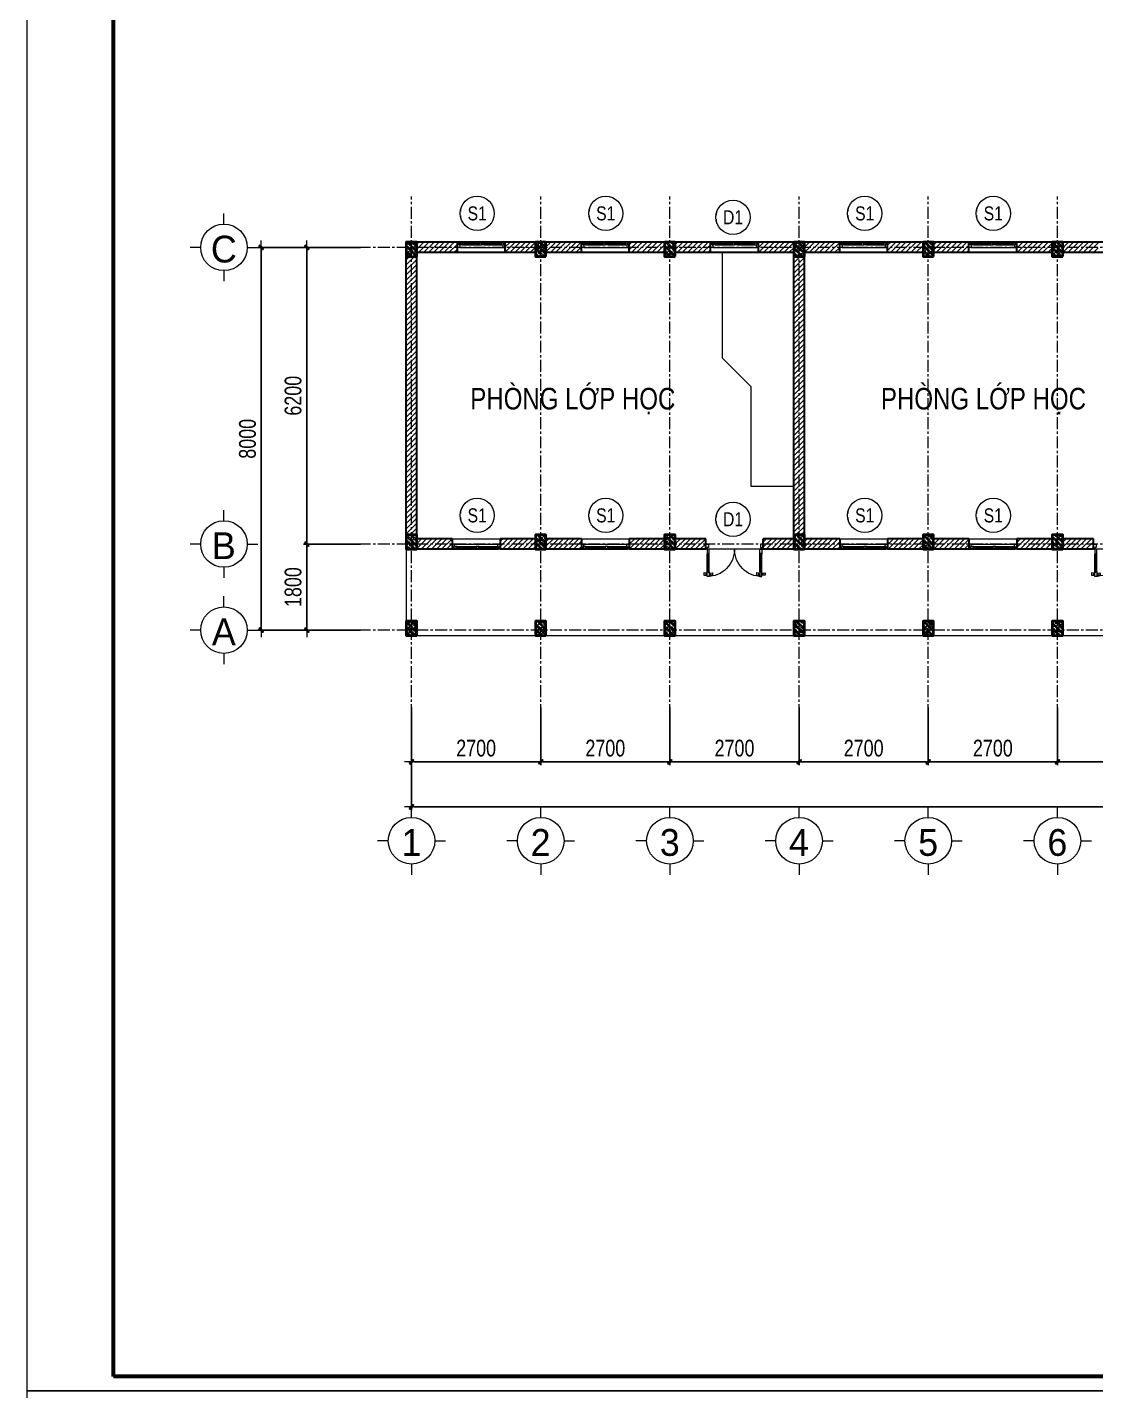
# Model space of a CAD drawing. Header units: millimetres. Extents: x 5243337 to 5938936, y 490824 to 785930.
# Drawn here: x 5785782 to 5808113, y 640013 to 668511 of the extents above; entities that cross this region are included whole.
import ezdxf
from ezdxf.enums import TextEntityAlignment as Align

# ---------------------------------------------------------------- set-up
doc = ezdxf.new("R2010")
doc.units = ezdxf.units.MM
doc.header["$MEASUREMENT"] = 0
doc.header["$PDMODE"] = 32
doc.linetypes.add('ACAD_ISO07W100', pattern=[3, 0, -3])
doc.linetypes.add('CENTER', pattern=[2, 1.25, -0.25, 0.25, -0.25])
doc.layers.get('0').update_dxf_attribs({"lineweight": 0})
doc.layers.get('Defpoints').update_dxf_attribs({"lineweight": 0})
for name, color, linetype, lineweight in [('0.15_Cua', 144, 'Continuous', 15), ('A-WIPEOUT', 254, 'ACAD_ISO07W100', 0), ('dim', 144, 'Continuous', 13), ('hatch1', 136, 'Continuous', 9), ('Khungten_LCDI', 7, 'Continuous', 25), ('LC Dim', 8, 'Continuous', 18), ('LC Hatch', 252, 'Continuous', 9), ('LC ISO', 153, 'Continuous', 13), ('LC Net dam 1', 30, 'Continuous', 30), ('LC Net dam2', 6, 'Continuous', 40), ('LC Net manh', 9, 'Continuous', 5), ('LC Net thay', 7, 'Continuous', 25), ('LC Text1', 3, 'Continuous', 20), ('LC Text2', 7, 'Continuous', 25), ('manh1', 67, 'Continuous', 13), ('text', 1, 'Continuous', 20), ('thay1', 63, 'Continuous', 18), ('truc', 76, 'CENTER', 9)]:
    doc.layers.add(name, color=color, linetype=linetype, lineweight=lineweight)
doc.layers.add('KICHTHUOC', color=9, linetype='Continuous')
doc.styles.add('EG Hai', font='VHAVANB.TTF')
doc.styles.add('General text 2', font='arial.ttf')
doc.styles.add('HOATBIF', font='hoatbif.shx', dxfattribs={"width": 0.8})
doc.styles.add('Khungten', font='VHAVAN.TTF', dxfattribs={"width": 0.9, "height": 5000})
doc.styles.add('T2', font='VHARIAL.TTF', dxfattribs={"width": 0.8})
doc.styles.add('Title', font='VHBLACK.TTF')
doc.dimstyles.new('1-100', dxfattribs={"dimscale": 100, "dimtxt": 2.5, "dimasz": 0.35, "dimexe": 0.5, "dimexo": 0, "dimgap": 0.8, "dimtad": 1, "dimdec": 0, "dimzin": 0, "dimdsep": 46, "dimtxsty": 'HOATBIF', "dimblk1": 'DOT', "dimblk2": 'DOT', "dimsah": 1, "dimcen": -1, "dimdle": 1, "dimclrd": 256, "dimclre": 256, "dimclrt": 4, "dimadec": 3, "dimazin": 2, "dimtfac": 0.333333, "dimtdec": 0, "dimtix": 1, "dimtmove": 2, "dimatfit": 3, "dimldrblk": 'DOT', "dimfxl": 1, "dimtvp": 0.833333, "dimtolj": 1, "dimtzin": 0, "dimarcsym": 0})
pattern_1 = [(45, (174971.07, -40298.29), (-53.0330086, 53.0330086), [])]

# ---------------------------------------------------------------- blocks, each defined once
blk = doc.blocks.new('DOT')
at = {"layer": 'dim'}
for p, q in [((-3, 0), (3, 0)), ((-1, -1), (1, 1))]:
    blk.add_line(p, q, dxfattribs=at)
blk.add_lwpolyline([(0.5, 1), (-1, -0.5), (-0.5, -1), (1, 0.5)], close=True, dxfattribs=at)
blk = doc.blocks.new('*D558')
at = {"layer": 'Defpoints', "color": 0, "ltscale": 300, "transparency": 16777216}
for p in [(5793813, 654293), (5838463, 654293), (5838463, 652214)]:
    blk.add_point(p, dxfattribs=at)
at = {"layer": 'LC Dim', "lineweight": -2, "ltscale": 300, "transparency": 16777216}
for p, q in [((5793813, 654293), (5793813, 652144)), ((5838463, 654293), (5838463, 652144)), ((5793862, 652214), (5838414, 652214))]:
    blk.add_line(p, q, dxfattribs=at)
at = {"layer": 'LC Dim', "lineweight": -2, "ltscale": 300, "transparency": 16777216, "xscale": 49, "yscale": 49, "zscale": 49, "rotation": 180}
blk.add_blockref('DOT', (5793813, 652214), dxfattribs=at)
at = {"layer": 'LC Dim', "lineweight": -2, "ltscale": 300, "transparency": 16777216, "xscale": 49, "yscale": 49, "zscale": 49}
blk.add_blockref('DOT', (5838463, 652214), dxfattribs=at)
at = {"layer": 'LC Dim', "color": 4, "ltscale": 300, "transparency": 16777216, "insert": (5816138, 652501), "char_height": 350, "attachment_point": 5, "style": 'HOATBIF'}
blk.add_mtext('\\A1;44650', dxfattribs=at)
blk = doc.blocks.new('_Dot')
at = {"color": 0, "linetype": 'ByBlock', "lineweight": -2}
blk.add_line((-0.5, 0), (-1, 0), dxfattribs=at)
at = {"color": 0, "linetype": 'ByBlock', "const_width": 0.5}
blk.add_lwpolyline([(-0.25, 0, 1), (0.25, 0, 1)], format="xyb", close=True, dxfattribs=at)
blk = doc.blocks.new('*D559')
at = {"layer": 'Defpoints', "color": 0, "ltscale": 300, "transparency": 16777216}
for p in [(5793813, 654293), (5796513, 654293), (5796513, 653156)]:
    blk.add_point(p, dxfattribs=at)
at = {"layer": 'LC Dim', "lineweight": -2, "ltscale": 300, "transparency": 16777216}
for p, q in [((5793813, 654293), (5793813, 653086)), ((5796513, 654293), (5796513, 653086)), ((5793862, 653156), (5796464, 653156))]:
    blk.add_line(p, q, dxfattribs=at)
at = {"layer": 'LC Dim', "lineweight": -2, "ltscale": 300, "transparency": 16777216, "xscale": 49, "yscale": 49, "zscale": 49, "rotation": 180}
blk.add_blockref('DOT', (5793813, 653156), dxfattribs=at)
at = {"layer": 'LC Dim', "lineweight": -2, "ltscale": 300, "transparency": 16777216, "xscale": 49, "yscale": 49, "zscale": 49}
blk.add_blockref('DOT', (5796513, 653156), dxfattribs=at)
at = {"layer": 'LC Dim', "color": 4, "ltscale": 300, "transparency": 16777216, "insert": (5795163, 653443), "char_height": 350, "attachment_point": 5, "style": 'HOATBIF'}
blk.add_mtext('\\A1;2700', dxfattribs=at)
blk = doc.blocks.new('TTRUC')
at = {"layer": 'LC ISO'}
for p, q in [((0, 6.95), (0, 10.13)), ((-6.95, 0), (-10.13, 0)), ((6.95, 0), (10.13, 0)), ((0, -6.95), (0, -10.13))]:
    blk.add_line(p, q, dxfattribs=at)
at = {"layer": 'LC Net manh'}
blk.add_circle((0, 0), 6.95, dxfattribs=at)
blk = doc.blocks.new('*D560')
at = {"layer": 'Defpoints', "color": 0, "ltscale": 300, "transparency": 16777216}
for p in [(5796513, 654293), (5799213, 654293), (5799213, 653156)]:
    blk.add_point(p, dxfattribs=at)
at = {"layer": 'LC Dim', "lineweight": -2, "ltscale": 300, "transparency": 16777216}
for p, q in [((5796513, 654293), (5796513, 653086)), ((5799213, 654293), (5799213, 653086)), ((5796562, 653156), (5799164, 653156))]:
    blk.add_line(p, q, dxfattribs=at)
at = {"layer": 'LC Dim', "lineweight": -2, "ltscale": 300, "transparency": 16777216, "xscale": 49, "yscale": 49, "zscale": 49, "rotation": 180}
blk.add_blockref('DOT', (5796513, 653156), dxfattribs=at)
at = {"layer": 'LC Dim', "lineweight": -2, "ltscale": 300, "transparency": 16777216, "xscale": 49, "yscale": 49, "zscale": 49}
blk.add_blockref('DOT', (5799213, 653156), dxfattribs=at)
at = {"layer": 'LC Dim', "color": 4, "ltscale": 300, "transparency": 16777216, "insert": (5797863, 653443), "char_height": 350, "attachment_point": 5, "style": 'HOATBIF'}
blk.add_mtext('\\A1;2700', dxfattribs=at)
blk = doc.blocks.new('*D561')
at = {"layer": 'Defpoints', "color": 0, "ltscale": 300, "transparency": 16777216}
for p in [(5799213, 654293), (5801913, 654293), (5801913, 653156)]:
    blk.add_point(p, dxfattribs=at)
at = {"layer": 'LC Dim', "lineweight": -2, "ltscale": 300, "transparency": 16777216}
for p, q in [((5799213, 654293), (5799213, 653086)), ((5801913, 654293), (5801913, 653086)), ((5799262, 653156), (5801864, 653156))]:
    blk.add_line(p, q, dxfattribs=at)
at = {"layer": 'LC Dim', "lineweight": -2, "ltscale": 300, "transparency": 16777216, "xscale": 49, "yscale": 49, "zscale": 49, "rotation": 180}
blk.add_blockref('DOT', (5799213, 653156), dxfattribs=at)
at = {"layer": 'LC Dim', "lineweight": -2, "ltscale": 300, "transparency": 16777216, "xscale": 49, "yscale": 49, "zscale": 49}
blk.add_blockref('DOT', (5801913, 653156), dxfattribs=at)
at = {"layer": 'LC Dim', "color": 4, "ltscale": 300, "transparency": 16777216, "insert": (5800563, 653443), "char_height": 350, "attachment_point": 5, "style": 'HOATBIF'}
blk.add_mtext('\\A1;2700', dxfattribs=at)
blk = doc.blocks.new('*D562')
at = {"layer": 'Defpoints', "color": 0, "ltscale": 300, "transparency": 16777216}
for p in [(5801913, 654293), (5804613, 654293), (5804613, 653156)]:
    blk.add_point(p, dxfattribs=at)
at = {"layer": 'LC Dim', "lineweight": -2, "ltscale": 300, "transparency": 16777216}
for p, q in [((5801913, 654293), (5801913, 653086)), ((5804613, 654293), (5804613, 653086)), ((5801962, 653156), (5804564, 653156))]:
    blk.add_line(p, q, dxfattribs=at)
at = {"layer": 'LC Dim', "lineweight": -2, "ltscale": 300, "transparency": 16777216, "xscale": 49, "yscale": 49, "zscale": 49, "rotation": 180}
blk.add_blockref('DOT', (5801913, 653156), dxfattribs=at)
at = {"layer": 'LC Dim', "lineweight": -2, "ltscale": 300, "transparency": 16777216, "xscale": 49, "yscale": 49, "zscale": 49}
blk.add_blockref('DOT', (5804613, 653156), dxfattribs=at)
at = {"layer": 'LC Dim', "color": 4, "ltscale": 300, "transparency": 16777216, "insert": (5803263, 653443), "char_height": 350, "attachment_point": 5, "style": 'HOATBIF'}
blk.add_mtext('\\A1;2700', dxfattribs=at)
blk = doc.blocks.new('*D563')
at = {"layer": 'Defpoints', "color": 0, "ltscale": 300, "transparency": 16777216}
for p in [(5804613, 654293), (5807313, 654293), (5807313, 653156)]:
    blk.add_point(p, dxfattribs=at)
at = {"layer": 'LC Dim', "lineweight": -2, "ltscale": 300, "transparency": 16777216}
for p, q in [((5804613, 654293), (5804613, 653086)), ((5807313, 654293), (5807313, 653086)), ((5804662, 653156), (5807264, 653156))]:
    blk.add_line(p, q, dxfattribs=at)
at = {"layer": 'LC Dim', "lineweight": -2, "ltscale": 300, "transparency": 16777216, "xscale": 49, "yscale": 49, "zscale": 49, "rotation": 180}
blk.add_blockref('DOT', (5804613, 653156), dxfattribs=at)
at = {"layer": 'LC Dim', "lineweight": -2, "ltscale": 300, "transparency": 16777216, "xscale": 49, "yscale": 49, "zscale": 49}
blk.add_blockref('DOT', (5807313, 653156), dxfattribs=at)
at = {"layer": 'LC Dim', "color": 4, "ltscale": 300, "transparency": 16777216, "insert": (5805963, 653443), "char_height": 350, "attachment_point": 5, "style": 'HOATBIF'}
blk.add_mtext('\\A1;2700', dxfattribs=at)
blk = doc.blocks.new('*D564')
at = {"layer": 'Defpoints', "color": 0, "ltscale": 300, "transparency": 16777216}
for p in [(5807313, 654293), (5810013, 654293), (5810013, 653156)]:
    blk.add_point(p, dxfattribs=at)
at = {"layer": 'LC Dim', "lineweight": -2, "ltscale": 300, "transparency": 16777216}
for p, q in [((5807313, 654293), (5807313, 653086)), ((5810013, 654293), (5810013, 653086)), ((5807362, 653156), (5809964, 653156))]:
    blk.add_line(p, q, dxfattribs=at)
at = {"layer": 'LC Dim', "lineweight": -2, "ltscale": 300, "transparency": 16777216, "xscale": 49, "yscale": 49, "zscale": 49, "rotation": 180}
blk.add_blockref('DOT', (5807313, 653156), dxfattribs=at)
at = {"layer": 'LC Dim', "lineweight": -2, "ltscale": 300, "transparency": 16777216, "xscale": 49, "yscale": 49, "zscale": 49}
blk.add_blockref('DOT', (5810013, 653156), dxfattribs=at)
at = {"layer": 'LC Dim', "color": 4, "ltscale": 300, "transparency": 16777216, "insert": (5808663, 653443), "char_height": 350, "attachment_point": 5, "style": 'HOATBIF'}
blk.add_mtext('\\A1;2700', dxfattribs=at)
blk = doc.blocks.new('*D576')
at = {"layer": 'Defpoints', "color": 0, "ltscale": 300, "transparency": 16777216}
for p in [(5792744, 663910), (5791625, 657710), (5792744, 657710)]:
    blk.add_point(p, dxfattribs=at)
at = {"layer": 'LC Dim', "lineweight": -2, "ltscale": 300, "transparency": 16777216}
for p, q in [((5792744, 663910), (5791555, 663910)), ((5791625, 663861), (5791625, 657759)), ((5792744, 657710), (5791555, 657710))]:
    blk.add_line(p, q, dxfattribs=at)
at = {"layer": 'LC Dim', "lineweight": -2, "ltscale": 300, "transparency": 16777216, "xscale": 49, "yscale": 49, "zscale": 49}
for p, rotation in [((5791625, 663910), 90), ((5791625, 657710), 270)]:
    blk.add_blockref('DOT', p, dxfattribs=dict(at, rotation=rotation))
at = {"layer": 'LC Dim', "color": 4, "ltscale": 300, "transparency": 16777216, "insert": (5791338, 660810), "char_height": 350, "attachment_point": 5, "rotation": 90, "style": 'HOATBIF'}
blk.add_mtext('\\A1;6200', dxfattribs=at)
blk = doc.blocks.new('*D577')
at = {"layer": 'Defpoints', "color": 0, "ltscale": 300, "transparency": 16777216}
for p in [(5792744, 657710), (5791625, 655910), (5792744, 655910)]:
    blk.add_point(p, dxfattribs=at)
at = {"layer": 'LC Dim', "lineweight": -2, "ltscale": 300, "transparency": 16777216}
for p, q in [((5792744, 657710), (5791555, 657710)), ((5791625, 657661), (5791625, 655959)), ((5792744, 655910), (5791555, 655910))]:
    blk.add_line(p, q, dxfattribs=at)
at = {"layer": 'LC Dim', "lineweight": -2, "ltscale": 300, "transparency": 16777216, "xscale": 49, "yscale": 49, "zscale": 49}
for p, rotation in [((5791625, 657710), 90), ((5791625, 655910), 270)]:
    blk.add_blockref('DOT', p, dxfattribs=dict(at, rotation=rotation))
at = {"layer": 'LC Dim', "color": 4, "ltscale": 300, "transparency": 16777216, "insert": (5791338, 656810), "char_height": 350, "attachment_point": 5, "rotation": 90, "style": 'HOATBIF'}
blk.add_mtext('\\A1;1800', dxfattribs=at)
blk = doc.blocks.new('*D578')
at = {"layer": 'Defpoints', "color": 0, "ltscale": 300, "transparency": 16777216}
for p in [(5792744, 663910), (5790672, 655910), (5792744, 655910)]:
    blk.add_point(p, dxfattribs=at)
at = {"layer": 'LC Dim', "lineweight": -2, "ltscale": 300, "transparency": 16777216}
for p, q in [((5792744, 663910), (5790602, 663910)), ((5790672, 663861), (5790672, 655959)), ((5792744, 655910), (5790602, 655910))]:
    blk.add_line(p, q, dxfattribs=at)
at = {"layer": 'LC Dim', "lineweight": -2, "ltscale": 300, "transparency": 16777216, "xscale": 49, "yscale": 49, "zscale": 49}
for p, rotation in [((5790672, 663910), 90), ((5790672, 655910), 270)]:
    blk.add_blockref('DOT', p, dxfattribs=dict(at, rotation=rotation))
at = {"layer": 'LC Dim', "color": 4, "ltscale": 300, "transparency": 16777216, "insert": (5790385, 659910), "char_height": 350, "attachment_point": 5, "rotation": 90, "style": 'HOATBIF'}
blk.add_mtext('\\A1;8000', dxfattribs=at)
blk = doc.blocks.new('fsdfgsg')
at = {"layer": 'LC Hatch', "ltscale": 2}
h = blk.add_hatch(dxfattribs=at)
h.set_pattern_fill('BTCT', color=256, scale=20, angle=270)
h.set_pattern_definition([(320, (-309198.05, -458467.84), (-12.550427, -143.452037), [15, -165]), (265, (-309198.05, -458467.84), (150.438427, 27.750267), [12, -132]), (10.4514, (-309199.1, -458479.8), (137.88791, -115.701876), [12.748038, -140.228422]), (316.1842, (-309158.05, -458467.84), (-33.103803, -213.44821), [22.5, -247.5]), (6.6356, (-309160.81, -458485.63), (194.823574, -186.93254), [19.12206, -210.3426]), (261.1842, (-309158.05, -458467.84), (194.82372, -186.93239), [18, -198]), (291, (-309168.05, -458487.84), (-80.523778, -119.38141), [15, -165]), (236, (-309168.05, -458487.84), (145.03001, -48.663066), [12, -132]), (341.4514, (-309174.77, -458497.79), (64.5061, -168.044526), [12.748038, -140.228422]), (307.5, (-309198.055, -458467.84), (66.578771, -2.431971), [0, -130.4, 0, -134, 0, -132.5]), (277.5, (-309198.055, -458467.84), (78.882342, -52.6139075), [0, -76.4, 0, -127.4, 0, -50.5]), (237.5, (-309198.055, -458423.24), (-4.5109743, -106.764487), [0, -50, 0, -156, 0, -207]), (227.5, (-309198.055, -458403.24), (20.020996, -116.637234), [0, -65, 0, -103.6, 0, -147]), (315, (-309198.055, -458467.84), (53.033009, 53.033009), []), (315, (-309198.055, -458503.196), (53.033009, 53.033009), [])])
h.paths.add_polyline_path([(-110, 190), (-110, -110), (110, -110), (110, 190)])
at = {"layer": 'LC Net dam2', "ltscale": 2}
blk.add_lwpolyline([(110, -110), (110, 190), (-110, 190), (-110, -110)], close=True, dxfattribs=at)
blk = doc.blocks.new('*U62')
for p, q in [((35, 0), (965, 0)), ((50, -110), (950, -110)), ((560, -20), (905, -20)), ((560, -60), (905, -60))]:
    blk.add_line(p, q)
at = {"color": 8, "lineweight": 5}
for p, q in [((95, -20), (440, -20)), ((95, -35), (440, -35)), ((95, -45), (440, -45)), ((95, -60), (440, -60)), ((560, -20), (905, -20)), ((560, -35), (905, -35)), ((560, -45), (905, -45)), ((560, -60), (905, -60))]:
    blk.add_line(p, q, dxfattribs=at)
for points in [[(0, 0), (35, 0), (35, -60), (50, -60), (50, -110), (0, -110), (0, 0)], [(1000, 0), (965, 0), (965, -60), (950, -60), (950, -110), (1000, -110), (1000, 0)], [(560, -45), (560, -60), (500, -60), (500, -20), (560, -20), (560, -35), (550, -35), (550, -45), (560, -45)], [(905, -45), (905, -60), (965, -60), (965, -20), (905, -20), (905, -35), (915, -35), (915, -45), (905, -45)]]:
    blk.add_lwpolyline(points)
for points in [[(35, -20), (95, -20), (95, -35), (85, -35), (85, -45), (95, -45), (95, -60), (35, -60)], [(500, -20), (440, -20), (440, -35), (450, -35), (450, -45), (440, -45), (440, -60), (500, -60)]]:
    blk.add_lwpolyline(points, close=True)
for points in [[(95, -29, -0.312187), (102, -35, -0.312187)], [(95, -51, 0.312187), (102, -45, 0.312187)], [(440, -29, 0.312187), (433, -35, 0.312187)], [(440, -51, -0.312187), (433, -45, -0.312187)]]:
    blk.add_lwpolyline(points, format="xyb", dxfattribs=at)
for centre, start, end in [((559, -37), 14.2151, 83.5658), ((559, -43), 276.4342, 345.7849), ((906, -37), 96.4342, 165.7849), ((906, -43), 194.2151, 263.5658)]:
    blk.add_arc(centre, 8.25, start, end, dxfattribs=at)
blk = doc.blocks.new('*U19')
at = {"layer": 'A-WIPEOUT'}
blk.add_lwpolyline([(0, 4.25), (-2.5, 3.44), (-4.04, 1.31), (-4.04, -1.31), (-2.5, -3.44), (0, -4.25), (2.5, -3.44), (4.04, -1.31), (4.04, 1.31), (2.5, 3.44)], close=True, dxfattribs=at)
blk.add_wipeout([(0, 4.25), (-2.5, 3.44), (-4.04, 1.31), (-4.04, -1.31), (-2.5, -3.44), (0, -4.25), (2.5, -3.44), (4.04, -1.31), (4.04, 1.31), (2.5, 3.44)]).dxf.layer = 'A-WIPEOUT'
blk.add_circle((0, 0), 4.25)
at = {"layer": 'text', "style": 'General text 2', "width": 0.8, "flags": 8}
blk.add_attdef('SYMBOL', text='', height=3.5, dxfattribs=at).set_placement((0, 0), align=Align.MIDDLE_CENTER)
blk = doc.blocks.new('*U58')
for p, q in [((30, -469), (30, -100)), ((70, -469), (70, -100)), ((1130, -469), (1130, -100)), ((1170, -469), (1170, -100))]:
    blk.add_line(p, q)
at = {"color": 8, "lineweight": 9}
for p, q in [((48, -479), (48, -90)), ((52, -479), (52, -90)), ((1148, -479), (1148, -90)), ((1152, -479), (1152, -90))]:
    blk.add_line(p, q, dxfattribs=at)
for points in [[(30, 0), (0, 0), (0, 110), (60, 110), (60, 40), (30, 40), (30, 0)], [(55, -100), (70, -100), (70, 0), (30, 0), (30, -100), (45, -100), (45, -90), (55, -90), (55, -100)], [(1145, -100), (1130, -100), (1130, 0), (1170, 0), (1170, -100), (1155, -100), (1155, -90), (1145, -90), (1145, -100)], [(1170, 0), (1200, 0), (1200, 110), (1140, 110), (1140, 40), (1170, 40), (1170, 0)], [(20, -514), (10, -514), (10, -524), (20, -524)], [(55, -469), (70, -469), (70, -569), (30, -569), (30, -469), (45, -469), (45, -479), (55, -479), (55, -469)], [(80, -514), (90, -514), (90, -524), (80, -524)], [(1120, -514), (1110, -514), (1110, -524), (1120, -524)], [(1145, -469), (1130, -469), (1130, -569), (1170, -569), (1170, -469), (1155, -469), (1155, -479), (1145, -479), (1145, -469)], [(1180, -514), (1190, -514), (1190, -524), (1180, -524)]]:
    blk.add_lwpolyline(points)
for points in [[(5, -498), (-35, -494, 0.443716), (-40, -499), (-40, -538, 0.443716), (-35, -543), (5, -539, 0.385314), (10, -534), (10, -503, 0.385314)], [(95, -498), (135, -494, -0.443716), (140, -499), (140, -538, -0.443716), (135, -543), (95, -539, -0.385314), (90, -534), (90, -503, -0.385314)], [(1105, -498), (1065, -494, 0.443716), (1060, -499), (1060, -538, 0.443716), (1065, -543), (1105, -539, 0.385314), (1110, -534), (1110, -503, 0.385314)], [(1195, -498), (1235, -494, -0.443716), (1240, -499), (1240, -538, -0.443716), (1235, -543), (1195, -539, -0.385314), (1190, -534), (1190, -503, -0.385314)]]:
    blk.add_lwpolyline(points, format="xyb", close=True)
at = {"color": 8, "lineweight": 5}
for centre, start, end in [((32, -1), 269.7667, 0.0919), ((1168, -1), 179.9081, 270.2333)]:
    blk.add_arc(centre, 568, start, end, dxfattribs=at)
at = {"color": 8, "lineweight": 9}
for centre, start, end in [((47, -99), 186.4342, 273.2898), ((53, -99), 266.7102, 353.5658), ((1147, -99), 186.4342, 273.2898), ((1153, -99), 266.7102, 353.5658), ((47, -470), 86.7102, 173.5658), ((53, -470), 6.4342, 93.2898), ((1147, -470), 86.7102, 173.5658), ((1153, -470), 6.4342, 93.2898)]:
    blk.add_arc(centre, 8.25, start, end, dxfattribs=at)
for centre, start, end in [((70, -519), 143.1301, 216.8699), ((30, -519), 323.1301, 36.8699), ((1170, -519), 143.1301, 216.8699), ((1130, -519), 323.1301, 36.8699)]:
    blk.add_arc(centre, 50, start, end)
blk = doc.blocks.new('ha tang Nui Beo')
at = {"layer": 'Defpoints', "lineweight": 0}
blk.add_lwpolyline([(-1200, -14850), (-1200, 14850), (40800, 14850), (40800, -14850)], close=True, dxfattribs=at)
at = {"layer": 'Khungten_LCDI', "color": 5, "lineweight": 60}
blk.add_lwpolyline([(0, -14650), (0, 14650), (40600, 14650), (40600, -14650)], close=True, dxfattribs=at)
at = {"color": 7, "style": 'Khungten', "width": 0.8}
for tag, p in [('REVISION', (39499, -10746)), ('NGAYHT', (39546, -11609))]:
    blk.add_attdef(tag, text='', height=200, dxfattribs=at).set_placement(p, align=Align.CENTER)
at = {"layer": 'LC Text1', "style": 'Title', "width": 1.485915}
for tag, p, p2 in [('TENBANVE1', (36913, -8886), (40339, -8886)), ('TENBANVE2', (36913, -9562), (40339, -9562))]:
    blk.add_attdef(tag, text='', height=250, dxfattribs=at).set_placement(p, p2, align=Align.FIT)
at = {"layer": 'LC Text1', "style": 'Title', "width": 0.7}
blk.add_attdef('SOBANVE', text='', height=250, dxfattribs=at).set_placement((39562, -13896), align=Align.CENTER)

msp = doc.modelspace()

# ---------------------------------------------------------------- hatches: boundary and pattern name
at = {"layer": 'hatch1'}
h = msp.add_hatch(dxfattribs=at)
h.set_pattern_fill('ANSI31', color=256, scale=600)
h.set_pattern_definition(pattern_1)
h.paths.add_polyline_path([(5794773.2, 664020.5), (5793923.2, 664020.5), (5793923.2, 663800.5), (5794773.2, 663800.5)])
h.paths.add_polyline_path([(5796403.2, 664020.5), (5795773.2, 664020.5), (5795773.2, 663910.5), (5795773.2, 663800.5), (5796403.2, 663800.5)])
h.paths.add_polyline_path([(5797363.2, 664020.5), (5796623.2, 664020.5), (5796623.2, 663800.5), (5797363.2, 663800.5)])
h.paths.add_polyline_path([(5799103.2, 664020.5), (5798363.2, 664020.5), (5798363.2, 663910.5), (5798363.2, 663800.5), (5799103.2, 663800.5)])
h.paths.add_polyline_path([(5800063.2, 664020.5), (5799323.2, 664020.5), (5799323.2, 663800.5), (5800063.2, 663800.5)])
h.paths.add_polyline_path([(5801803.2, 664020.5), (5801063.2, 664020.5), (5801063.2, 663910.5), (5801063.2, 663800.5), (5801803.2, 663800.5)])
h.paths.add_polyline_path([(5802763.2, 664020.5), (5802023.2, 664020.5), (5802023.2, 663800.5), (5802763.2, 663800.5)])
h.paths.add_polyline_path([(5804503.2, 664020.5), (5803763.2, 664020.5), (5803763.2, 663910.5), (5803763.2, 663800.5), (5804503.2, 663800.5)])
h.paths.add_polyline_path([(5805463.2, 664020.5), (5804723.2, 664020.5), (5804723.2, 663800.5), (5805463.2, 663800.5)])
h.paths.add_polyline_path([(5807203.2, 664020.5), (5806463.2, 664020.5), (5806463.2, 663910.5), (5806463.2, 663800.5), (5807203.2, 663800.5)])
h.paths.add_polyline_path([(5808163.2, 664020.5), (5807423.2, 664020.5), (5807423.2, 663800.5), (5808163.2, 663800.5)])
h.paths.add_polyline_path([(5809903.2, 664020.5), (5809163.2, 664020.5), (5809163.2, 663910.5), (5809163.2, 663800.5), (5809903.2, 663800.5)])
h.paths.add_polyline_path([(5811113.2, 664020.5), (5810373.2, 664020.5), (5810373.2, 663800.5), (5811113.2, 663800.5)])
h.paths.add_polyline_path([(5812853.2, 664020.5), (5812113.2, 664020.5), (5812113.2, 663910.5), (5812113.2, 663800.5), (5812853.2, 663800.5)])
h.paths.add_polyline_path([(5813813.2, 664020.5), (5813073.2, 664020.5), (5813073.2, 663800.5), (5813813.2, 663800.5)])
h.paths.add_polyline_path([(5815553.2, 664020.5), (5814813.2, 664020.5), (5814813.2, 663910.5), (5814813.2, 663800.5), (5815553.2, 663800.5)])
h.paths.add_polyline_path([(5816513.2, 664020.5), (5815773.2, 664020.5), (5815773.2, 663800.5), (5816513.2, 663800.5)])
h.paths.add_polyline_path([(5818253.2, 664020.5), (5817513.2, 664020.5), (5817513.2, 663910.5), (5817513.2, 663800.5), (5818253.2, 663800.5)])
h.paths.add_polyline_path([(5822153.2, 664020.5), (5818473.2, 664020.5), (5818473.2, 663800.5), (5822153.2, 663800.5)])
h.paths.add_polyline_path([(5823113.2, 664020.5), (5822373.2, 664020.5), (5822373.2, 663800.5), (5823113.2, 663800.5)])
h.paths.add_polyline_path([(5824853.2, 664020.5), (5824113.2, 664020.5), (5824113.2, 663910.5), (5824113.2, 663800.5), (5824853.2, 663800.5)])
h.paths.add_polyline_path([(5825813.2, 664020.5), (5825073.2, 664020.5), (5825073.2, 663800.5), (5825813.2, 663800.5)])
h.paths.add_polyline_path([(5827553.2, 664020.5), (5826813.2, 664020.5), (5826813.2, 663910.5), (5826813.2, 663800.5), (5827553.2, 663800.5)])
h.paths.add_polyline_path([(5828513.2, 664020.5), (5827773.2, 664020.5), (5827773.2, 663800.5), (5828513.2, 663800.5)])
h.paths.add_polyline_path([(5830253.2, 664020.5), (5829513.2, 664020.5), (5829513.2, 663800.5), (5830253.2, 663800.5)])
h.paths.add_polyline_path([(5831213.2, 664020.5), (5830473.2, 664020.5), (5830473.2, 663800.5), (5831213.2, 663800.5)])
h.paths.add_polyline_path([(5832953.2, 664020.5), (5832213.2, 664020.5), (5832213.2, 663910.5), (5832213.2, 663800.5), (5832953.2, 663800.5)])
h.paths.add_polyline_path([(5833913.2, 664020.5), (5833173.2, 664020.5), (5833173.2, 663800.5), (5833913.2, 663800.5)])
h.paths.add_polyline_path([(5835653.2, 664020.5), (5834913.2, 664020.5), (5834913.2, 663910.5), (5834913.2, 663800.5), (5835653.2, 663800.5)])
h.paths.add_polyline_path([(5836613.2, 664020.5), (5835873.2, 664020.5), (5835873.2, 663800.5), (5836613.2, 663800.5)])
h.paths.add_polyline_path([(5838353.2, 664020.5), (5837613.2, 664020.5), (5837613.2, 663910.5), (5837613.2, 663800.5), (5838353.2, 663800.5)])
h = msp.add_hatch(dxfattribs=at)
h.set_pattern_fill('ANSI31', color=256, scale=600)
h.set_pattern_definition(pattern_1)
h.paths.add_polyline_path([(5794663.2, 657820.5), (5793923.2, 657820.5), (5793923.2, 657600.5), (5794663.2, 657600.5), (5794663.2, 657710.5)])
h.paths.add_polyline_path([(5796403.2, 657820.5), (5795663.2, 657820.5), (5795663.2, 657600.5), (5796403.2, 657600.5)])
h.paths.add_polyline_path([(5797363.2, 657820.5), (5796623.2, 657820.5), (5796623.2, 657600.5), (5797363.2, 657600.5), (5797363.2, 657710.5)])
h.paths.add_polyline_path([(5799103.2, 657820.5), (5798363.2, 657820.5), (5798363.2, 657600.5), (5799103.2, 657600.5)])
h.paths.add_polyline_path([(5799963.2, 657820.5), (5799323.2, 657820.5), (5799323.2, 657600.5), (5799963.2, 657600.5)])
h.paths.add_polyline_path([(5801803.2, 657820.5), (5801163.2, 657820.5), (5801163.2, 657600.5), (5801803.2, 657600.5)])
h.paths.add_polyline_path([(5802763.2, 657710.5), (5802763.2, 657820.5), (5802023.2, 657820.5), (5802023.2, 657600.5), (5802763.2, 657600.5)])
h.paths.add_polyline_path([(5804503.2, 657820.5), (5803763.2, 657820.5), (5803763.2, 657600.5), (5804503.2, 657600.5)])
h.paths.add_polyline_path([(5805463.2, 657710.5), (5805463.2, 657820.5), (5804723.2, 657820.5), (5804723.2, 657600.5), (5805463.2, 657600.5)])
h.paths.add_polyline_path([(5807203.2, 657820.5), (5806463.2, 657820.5), (5806463.2, 657600.5), (5807203.2, 657600.5)])
h.paths.add_polyline_path([(5808063.2, 657820.5), (5807423.2, 657820.5), (5807423.2, 657600.5), (5808063.2, 657600.5)])
h.paths.add_polyline_path([(5809903.2, 657820.5), (5809263.2, 657820.5), (5809263.2, 657600.5), (5809903.2, 657600.5)])
h.paths.add_polyline_path([(5811113.2, 657820.5), (5810373.2, 657820.5), (5810373.2, 657600.5), (5811113.2, 657600.5), (5811113.2, 657710.5)])
h.paths.add_polyline_path([(5812853.2, 657820.5), (5812113.2, 657820.5), (5812113.2, 657600.5), (5812853.2, 657600.5)])
h.paths.add_polyline_path([(5813813.2, 657710.5), (5813813.2, 657820.5), (5813073.2, 657820.5), (5813073.2, 657600.5), (5813813.2, 657600.5)])
h.paths.add_polyline_path([(5815553.2, 657820.5), (5814813.2, 657820.5), (5814813.2, 657600.5), (5815553.2, 657600.5)])
h.paths.add_polyline_path([(5816413.2, 657820.5), (5815773.2, 657820.5), (5815773.2, 657600.5), (5816413.2, 657600.5)])
h.paths.add_polyline_path([(5818253.2, 657820.5), (5817613.2, 657820.5), (5817613.2, 657600.5), (5818253.2, 657600.5)])
h.paths.add_polyline_path([(5823013.2, 657820.5), (5822373.2, 657820.5), (5822373.2, 657600.5), (5823013.2, 657600.5)])
h.paths.add_polyline_path([(5824853.2, 657820.5), (5824112.6, 657820.5), (5824112.6, 657600.5), (5824853.2, 657600.5)])
h.paths.add_polyline_path([(5825813.2, 657710.5), (5825813.2, 657820.5), (5825073.2, 657820.5), (5825073.2, 657600.5), (5825813.2, 657600.5)])
h.paths.add_polyline_path([(5827553.2, 657820.5), (5826813.2, 657820.5), (5826813.2, 657600.5), (5827553.2, 657600.5)])
h.paths.add_polyline_path([(5828313.2, 657710.5), (5828313.2, 657820.5), (5827773.2, 657820.5), (5827773.2, 657600.5), (5828313.2, 657600.5)])
h.paths.add_polyline_path([(5830253.2, 657820.5), (5829513.2, 657820.5), (5829513.2, 657600.5), (5830253.2, 657600.5)])
h.paths.add_polyline_path([(5831213.2, 657820.5), (5830473.2, 657820.5), (5830473.2, 657600.5), (5831213.2, 657600.5)])
h.paths.add_polyline_path([(5832953.2, 657820.5), (5832213.2, 657820.5), (5832213.2, 657600.5), (5832953.2, 657600.5)])
h.paths.add_polyline_path([(5833913.2, 657710.5), (5833913.2, 657820.5), (5833173.2, 657820.5), (5833173.2, 657600.5), (5833913.2, 657600.5)])
h.paths.add_polyline_path([(5835653.2, 657820.5), (5834913.2, 657820.5), (5834913.2, 657600.5), (5835653.2, 657600.5)])
h.paths.add_polyline_path([(5836513.2, 657710.5), (5836513.2, 657820.5), (5835873.2, 657820.5), (5835873.2, 657600.5), (5836513.2, 657600.5)])
h.paths.add_polyline_path([(5838353.2, 657820.5), (5837713.2, 657820.5), (5837713.2, 657600.5), (5838353.2, 657600.5)])

# ---------------------------------------------------------------- linework, layer by layer
at = {"layer": 'LC Net dam 1', "ltscale": 2}
for p, q in [((5793703.2, 657600.5), (5793703.2, 664020.5)), ((5810123.2, 664020.5), (5793703.2, 664020.5)), ((5793923.2, 657820.5), (5793923.2, 663800.5)), ((5796403.2, 663800.5), (5793923.2, 663800.5)), ((5799103.2, 663800.5), (5796623.2, 663800.5)), ((5801803.2, 663800.5), (5799323.2, 663800.5)), ((5801803.2, 657820.5), (5801803.2, 663800.5)), ((5802023.2, 657820.5), (5802023.2, 663800.5)), ((5804503.2, 663800.5), (5802023.2, 663800.5)), ((5807203.2, 663800.5), (5804723.2, 663800.5)), ((5809903.2, 663800.5), (5807423.2, 663800.5)), ((5794663.2, 657820.5), (5793923.2, 657820.5)), ((5796403.2, 657820.5), (5795663.2, 657820.5)), ((5797363.2, 657820.5), (5796623.2, 657820.5)), ((5799103.2, 657820.5), (5798363.2, 657820.5)), ((5799963.2, 657820.5), (5799323.2, 657820.5)), ((5801803.2, 657820.5), (5801163.2, 657820.5)), ((5802763.2, 657820.5), (5802023.2, 657820.5)), ((5804503.2, 657820.5), (5803763.2, 657820.5)), ((5805463.2, 657820.5), (5804723.2, 657820.5)), ((5807203.2, 657820.5), (5806463.2, 657820.5)), ((5808063.2, 657820.5), (5807423.2, 657820.5)), ((5794663.2, 657600.5), (5793703.2, 657600.5)), ((5797363.2, 657600.5), (5795663.2, 657600.5)), ((5799963.2, 657600.5), (5798363.2, 657600.5)), ((5802763.2, 657600.5), (5801163.2, 657600.5)), ((5805463.2, 657600.5), (5803763.2, 657600.5)), ((5808063.2, 657600.5), (5806463.2, 657600.5))]:
    msp.add_line(p, q, dxfattribs=at)
at = {"layer": 'LC Net dam 1'}
for p, q in [((5794773.2, 663800.5), (5794773.2, 664020.5)), ((5795773.2, 663800.5), (5795773.2, 664020.5)), ((5797363.2, 663800.5), (5797363.2, 664020.5)), ((5798363.2, 663800.5), (5798363.2, 664020.5)), ((5800063.2, 663800.5), (5800063.2, 664020.5)), ((5801063.2, 663800.5), (5801063.2, 664020.5)), ((5802763.2, 663800.5), (5802763.2, 664020.5)), ((5803763.2, 663800.5), (5803763.2, 664020.5)), ((5805463.2, 663800.5), (5805463.2, 664020.5)), ((5806463.2, 663800.5), (5806463.2, 664020.5)), ((5794663.2, 657820.5), (5794663.2, 657600.5)), ((5797363.2, 657820.5), (5797363.2, 657600.5)), ((5799963.2, 657600.5), (5799963.2, 657820.5)), ((5801163.2, 657600.5), (5801163.2, 657820.5)), ((5802763.2, 657820.5), (5802763.2, 657600.5)), ((5805463.2, 657820.5), (5805463.2, 657600.5)), ((5808063.2, 657600.5), (5808063.2, 657820.5))]:
    msp.add_line(p, q, dxfattribs=at)
at = {"layer": 'manh1'}
for p, q in [((5801163.2, 657600.5), (5799963.2, 657600.5)), ((5809263.2, 657600.5), (5808063.2, 657600.5))]:
    msp.add_line(p, q, dxfattribs=at)
at = {"layer": 'thay1'}
for p, q in [((5793703.2, 657600.5), (5793703.2, 655800.5)), ((5793703.2, 655800.5), (5838573.2, 655800.5))]:
    msp.add_line(p, q, dxfattribs=at)
for points in [[(5794773.2, 663800.5), (5795773.2, 663800.5), (5795773.2, 664020.5), (5794773.2, 664020.5)], [(5797363.2, 663800.5), (5798363.2, 663800.5), (5798363.2, 664020.5), (5797363.2, 664020.5)], [(5800063.2, 663800.5), (5801063.2, 663800.5), (5801063.2, 664020.5), (5800063.2, 664020.5)], [(5802763.2, 663800.5), (5803763.2, 663800.5), (5803763.2, 664020.5), (5802763.2, 664020.5)], [(5805463.2, 663800.5), (5806463.2, 663800.5), (5806463.2, 664020.5), (5805463.2, 664020.5)]]:
    msp.add_lwpolyline(points, close=True, dxfattribs=at)
msp.add_lwpolyline([(5800303.2, 663800.5), (5800303.2, 661600.5), (5800903.2, 661000.5), (5800903.2, 658920.5), (5801803.2, 658920.5)], dxfattribs=at)
at = {"layer": 'truc', "ltscale": 200}
for p, q in [((5793813.2, 654110.6), (5793813.2, 664977.4)), ((5796513.2, 654110.6), (5796513.2, 664977.4)), ((5799213.2, 654110.6), (5799213.2, 664977.4)), ((5801913.2, 654110.6), (5801913.2, 664977.4)), ((5804613.2, 654110.6), (5804613.2, 664977.4)), ((5807313.2, 654110.6), (5807313.2, 664977.4)), ((5840557.7, 663910.5), (5791624.8, 663910.5)), ((5840557.7, 657710.5), (5791624.8, 657710.5)), ((5840557.7, 655910.5), (5791624.8, 655910.5))]:
    msp.add_line(p, q, dxfattribs=at)

# ---------------------------------------------------------------- block references
at = {"layer": '0.15_Cua'}
for p in [(5794773.2, 664020.5), (5797363.2, 664020.5), (5800063.2, 664020.5), (5802763.2, 664020.5), (5805463.2, 664020.5)]:
    msp.add_blockref('*U62', p, dxfattribs=at)
at = {"layer": '0.15_Cua', "xscale": -1, "rotation": 180}
for p in [(5794663.2, 657600.5), (5797363.2, 657600.5), (5802763.2, 657600.5), (5805463.2, 657600.5)]:
    msp.add_blockref('*U62', p, dxfattribs=at)
at = {"layer": '0.15_Cua', "xscale": -1}
for p in [(5801163.2, 657600.5), (5809263.2, 657600.5)]:
    msp.add_blockref('*U58', p, dxfattribs=at)
at = {"layer": 'KICHTHUOC', "ltscale": 300, "xscale": 70, "yscale": 70, "zscale": 70}
for p in [(5789892.4, 663910.5), (5789892.4, 657710.5), (5789892.4, 655910.5), (5793813.2, 651508.2), (5796513.2, 651508.2), (5799213.2, 651508.2), (5801913.2, 651508.2), (5804613.2, 651508.2), (5807313.2, 651508.2)]:
    msp.add_blockref('TTRUC', p, dxfattribs=at)
at = {"layer": 'LC Dim'}
for p in [(5793813.2, 663830.5), (5796513.2, 663830.5), (5799213.2, 663830.5), (5801913.2, 663830.5), (5804613.2, 663830.5), (5807313.2, 663830.5), (5793813.2, 657710.5), (5796513.2, 657710.5), (5799213.2, 657710.5), (5801913.2, 657710.5), (5804613.2, 657710.5), (5807313.2, 657710.5), (5793813.2, 655910.5), (5796513.2, 655910.5), (5799213.2, 655910.5), (5801913.2, 655910.5), (5804613.2, 655910.5), (5807313.2, 655910.5)]:
    msp.add_blockref('fsdfgsg', p, dxfattribs=at)
at = {"layer": 'LC Net manh'}
ref = msp.add_blockref('*U19', (5795185, 664621.3), dxfattribs=dict(at, xscale=84, yscale=84, zscale=84))
ref.add_attrib('SYMBOL', 'S1', dxfattribs={"layer": 'text', "height": 294, "style": 'General text 2', "width": 0.8}).set_placement((5795185, 664621.3), align=Align.MIDDLE_CENTER)
ref = msp.add_blockref('*U19', (5797872.5, 664621.3), dxfattribs=dict(at, xscale=84, yscale=84, zscale=84))
ref.add_attrib('SYMBOL', 'S1', dxfattribs={"layer": 'text', "height": 294, "style": 'General text 2', "width": 0.8}).set_placement((5797872.5, 664621.3), align=Align.MIDDLE_CENTER)
ref = msp.add_blockref('*U19', (5800532.5, 664539.3), dxfattribs=dict(at, xscale=84, yscale=84, zscale=84))
ref.add_attrib('SYMBOL', 'D1', dxfattribs={"layer": 'text', "height": 294, "style": 'General text 2', "width": 0.8}).set_placement((5800532.5, 664539.3), align=Align.MIDDLE_CENTER)
ref = msp.add_blockref('*U19', (5803285, 664621.3), dxfattribs=dict(at, xscale=84, yscale=84, zscale=84))
ref.add_attrib('SYMBOL', 'S1', dxfattribs={"layer": 'text', "height": 294, "style": 'General text 2', "width": 0.8}).set_placement((5803285, 664621.3), align=Align.MIDDLE_CENTER)
ref = msp.add_blockref('*U19', (5805972.5, 664621.3), dxfattribs=dict(at, xscale=84, yscale=84, zscale=84))
ref.add_attrib('SYMBOL', 'S1', dxfattribs={"layer": 'text', "height": 294, "style": 'General text 2', "width": 0.8}).set_placement((5805972.5, 664621.3), align=Align.MIDDLE_CENTER)
at = {"layer": 'LC Net thay', "xscale": 1.500000000004304, "yscale": 1.500000000004304, "zscale": 1.500000000004304}
msp.add_blockref('ha tang Nui Beo', (5787581.5, 617738.2), dxfattribs=at)

# ---------------------------------------------------------------- texts
at = {"layer": 'LC Text2', "style": 'T2', "width": 0.8}
for p in [(5795040.8, 660523.6), (5803623.3, 660523.6)]:
    msp.add_text('phßng líp häc', height=450, dxfattribs=at).set_placement(p)
at = {"layer": 'text', "ltscale": 0.2, "style": 'EG Hai'}
for s, p in [('c', (5789889.8, 663427)), ('b', (5789889.8, 657227)), ('a', (5789889.8, 655427)), ('1', (5793810.5, 651024.8)), ('2', (5796510.5, 651024.8)), ('3', (5799210.5, 651024.8)), ('4', (5801910.5, 651024.8)), ('5', (5804610.5, 651024.8)), ('6', (5807310.5, 651024.8))]:
    msp.add_text(s, height=560, dxfattribs=at).set_placement(p, align=Align.BOTTOM_CENTER)

# ---------------------------------------------------------------- dimensions: what is measured, and where the dimension line sits
at = {"layer": 'LC Dim', "ltscale": 300}
for base, p1, p2, picture, middle in [((5790671.6, 655910.5), (5792744.1, 663910.5), (5792744.1, 655910.5), '*D578', (5790384.6, 659910.5)), ((5791624.8, 657710.5), (5792744.1, 663910.5), (5792744.1, 657710.5), '*D576', (5791337.8, 660810.5)), ((5791624.8, 655910.5), (5792744.1, 657710.5), (5792744.1, 655910.5), '*D577', (5791337.8, 656810.5))]:
    dim = msp.add_linear_dim(base=base, p1=p1, p2=p2, angle=90, dimstyle='1-100', override={"dimscale": 140}, dxfattribs=at)
    dim.commit()
    dim.dimension.update_dxf_attribs({"geometry": picture, "text_midpoint": middle})
for base, p1, p2, picture, middle in [((5838463.2, 652214.3), (5793813.2, 654292.9), (5838463.2, 654292.9), '*D558', (5816138.2, 652501.3)), ((5796513.2, 653156.2), (5793813.2, 654292.9), (5796513.2, 654292.9), '*D559', (5795163.2, 653443.2)), ((5799213.2, 653156.2), (5796513.2, 654292.9), (5799213.2, 654292.9), '*D560', (5797863.2, 653443.2)), ((5801913.2, 653156.2), (5799213.2, 654292.9), (5801913.2, 654292.9), '*D561', (5800563.2, 653443.2)), ((5804613.2, 653156.2), (5801913.2, 654292.9), (5804613.2, 654292.9), '*D562', (5803263.2, 653443.2)), ((5807313.2, 653156.2), (5804613.2, 654292.9), (5807313.2, 654292.9), '*D563', (5805963.2, 653443.2)), ((5810013.2, 653156.2), (5807313.2, 654292.9), (5810013.2, 654292.9), '*D564', (5808663.2, 653443.2))]:
    dim = msp.add_linear_dim(base=base, p1=p1, p2=p2, dimstyle='1-100', override={"dimscale": 140}, dxfattribs=at)
    dim.commit()
    dim.dimension.update_dxf_attribs({"geometry": picture, "text_midpoint": middle})

# ---------------------------------------------------------------- next in the draw order: block references
at = {"layer": 'LC Net manh'}
ref = msp.add_blockref('*U19', (5795185, 658309.3), dxfattribs=dict(at, xscale=84, yscale=84, zscale=84))
ref.add_attrib('SYMBOL', 'S1', dxfattribs={"layer": 'text', "height": 294, "style": 'General text 2', "width": 0.8}).set_placement((5795185, 658309.3), align=Align.MIDDLE_CENTER)
ref = msp.add_blockref('*U19', (5797872.5, 658309.3), dxfattribs=dict(at, xscale=84, yscale=84, zscale=84))
ref.add_attrib('SYMBOL', 'S1', dxfattribs={"layer": 'text', "height": 294, "style": 'General text 2', "width": 0.8}).set_placement((5797872.5, 658309.3), align=Align.MIDDLE_CENTER)
ref = msp.add_blockref('*U19', (5803285, 658309.3), dxfattribs=dict(at, xscale=84, yscale=84, zscale=84))
ref.add_attrib('SYMBOL', 'S1', dxfattribs={"layer": 'text', "height": 294, "style": 'General text 2', "width": 0.8}).set_placement((5803285, 658309.3), align=Align.MIDDLE_CENTER)
ref = msp.add_blockref('*U19', (5805972.5, 658309.3), dxfattribs=dict(at, xscale=84, yscale=84, zscale=84))
ref.add_attrib('SYMBOL', 'S1', dxfattribs={"layer": 'text', "height": 294, "style": 'General text 2', "width": 0.8}).set_placement((5805972.5, 658309.3), align=Align.MIDDLE_CENTER)
ref = msp.add_blockref('*U19', (5800532.5, 658227.3), dxfattribs=dict(at, xscale=84, yscale=84, zscale=84))
ref.add_attrib('SYMBOL', 'D1', dxfattribs={"layer": 'text', "height": 294, "style": 'General text 2', "width": 0.8}).set_placement((5800532.5, 658227.3), align=Align.MIDDLE_CENTER)

# ---------------------------------------------------------------- next in the draw order: hatches: boundary and pattern name
at = {"layer": 'hatch1'}
h = msp.add_hatch(dxfattribs=at)
h.set_pattern_fill('ANSI31', color=256, scale=600)
h.set_pattern_definition(pattern_1)
h.paths.add_polyline_path([(5793923.2, 663720.5), (5793703.2, 663720.5), (5793703.2, 657900.5), (5793923.2, 657900.5)])
h.paths.add_polyline_path([(5802023.2, 663720.5), (5801803.2, 663720.5), (5801803.2, 657900.5), (5802023.2, 657900.5)])
h.paths.add_polyline_path([(5810123.2, 663720.5), (5809903.2, 663720.5), (5809903.2, 657900.5), (5810123.2, 657900.5)])
h.paths.add_polyline_path([(5810373.2, 663720.5), (5810153.2, 663720.5), (5810153.2, 657900.5), (5810373.2, 657900.5)])
h.paths.add_polyline_path([(5818473.2, 663720.5), (5818253.2, 663720.5), (5818253.2, 657900.5), (5818473.2, 657900.5)])
h.paths.add_polyline_path([(5830473.2, 663720.5), (5830253.2, 663720.5), (5830253.2, 657900.5), (5830473.2, 657900.5)])
h.paths.add_polyline_path([(5838573.2, 663720.5), (5838353.2, 663720.5), (5838353.2, 657900.5), (5838573.2, 657900.5)])

# ---------------------------------------------------------------- next in the draw order: linework, layer by layer
at = {"layer": 'LC Net dam 1'}
for p, q in [((5795663.2, 657820.5), (5795663.2, 657600.5)), ((5798363.2, 657820.5), (5798363.2, 657600.5)), ((5803763.2, 657820.5), (5803763.2, 657600.5)), ((5806463.2, 657820.5), (5806463.2, 657600.5))]:
    msp.add_line(p, q, dxfattribs=at)
at = {"layer": 'thay1'}
for points in [[(5794663.2, 657820.5), (5795663.2, 657820.5), (5795663.2, 657600.5), (5794663.2, 657600.5)], [(5797363.2, 657820.5), (5798363.2, 657820.5), (5798363.2, 657600.5), (5797363.2, 657600.5)], [(5802763.2, 657820.5), (5803763.2, 657820.5), (5803763.2, 657600.5), (5802763.2, 657600.5)], [(5805463.2, 657820.5), (5806463.2, 657820.5), (5806463.2, 657600.5), (5805463.2, 657600.5)]]:
    msp.add_lwpolyline(points, close=True, dxfattribs=at)

# ---------------------------------------------------------------- next in the draw order: block references
at = {"layer": 'LC Net thay', "xscale": 1.500000000004304, "yscale": 1.500000000004304, "zscale": 1.500000000004304}
msp.add_blockref('ha tang Nui Beo', (5787581.5, 662288.2), dxfattribs=at)

doc.saveas('drawing.dxf')
